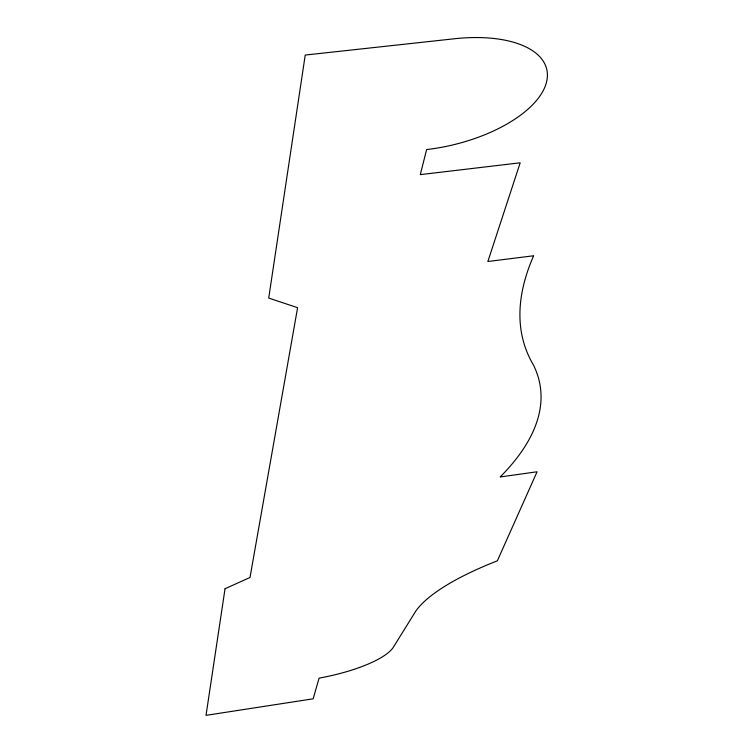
<?xml version="1.0" encoding="UTF-8"?>
<svg xmlns="http://www.w3.org/2000/svg" width="753" height="753" viewBox="0 0 753 753"><rect width="100%" height="100%" fill="white"/><g stroke="black" fill="none" stroke-linecap="round" stroke-linejoin="round"><path stroke-width="1.13" d="M225.043 588.733L206.021 715.35L313.163 698.803L319.084 678.133A78.83 22.082 -10.8 0 0 393.198 647.467L415.628 611.351A187.544 53.152 -12.7 0 1 497.338 560.844L537.077 471.773L500.171 476.969A537.586 193.126 -8.3 0 0 533.322 364.81A739.201 265.235 -19.2 0 1 533.651 255.766L487.859 261.507L520.182 162.799L420.287 174.64L426.631 149.565A109.778 52.296 -13.1 0 0 546.499 82.19A109.778 52.296 -13.1 0 0 454.69 38.732L305.229 55.054L268.717 298.066L297.595 307.695L250.005 577.476L225.043 588.733"/></g></svg>
